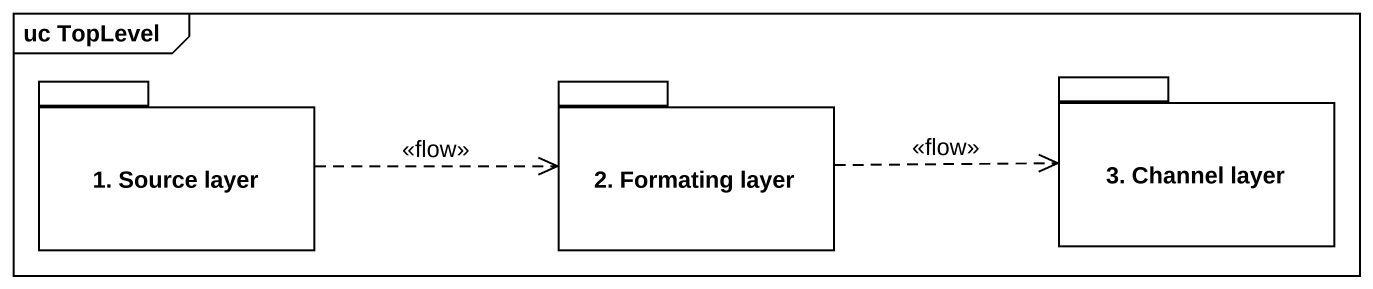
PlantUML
@startuml
mainframe uc TopLevel
package "1. Source layer" as p1_Source_layer {
}
package "2. Formating layer" as p2_Formating_layer {
}
package "3. Channel layer" as p3_Channel_layer {
}
p1_Source_layer .right.> p2_Formating_layer : <<flow>>
p2_Formating_layer .right.> p3_Channel_layer : <<flow>>
@enduml
